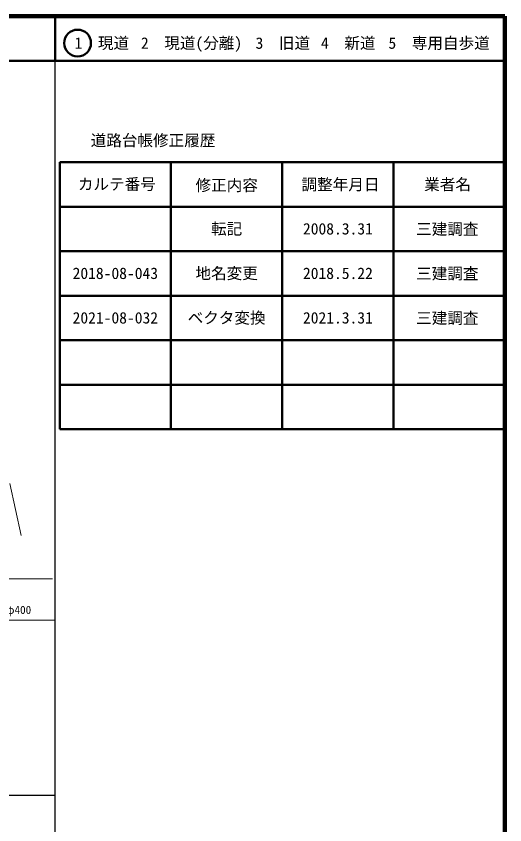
# Model space of a CAD drawing. Units: millimetres on the paper, enlarged 1000 times. Extents: x 40000 to 680000, y 20000 to 380000.
# Drawn here: x 570223 to 680000, y 198357 to 380000 of the extents above; entities that cross this region are included whole.
import ezdxf
from ezdxf.enums import TextEntityAlignment as Align

# ---------------------------------------------------------------- set-up
doc = ezdxf.new("R2010")
doc.units = ezdxf.units.MM
doc.header["$LTSCALE"] = 1000
doc.linetypes.add('CHAIN', pattern=[18.5, 12, -1.5, 3.5, -1.5])
for name, color, linetype, lineweight in [('M-BMK', 2, 'CHAIN', 13), ('M-STR-HTXT', 7, 'Continuous', 13), ('M-TTL', 2, 'Continuous', 140), ('M-TTL-BAND', 7, 'Continuous', 25), ('M-TTL-FRAM', 2, 'Continuous', 50), ('M-TTL-LINE', 7, 'Continuous', 50)]:
    doc.layers.add(name, color=color, linetype=linetype, lineweight=lineweight)
doc.layers.add('M-TTL-TXT', color=7, linetype='Continuous')
doc.styles.add('ＭＳ ゴシック', font='')
doc.styles.get('ＭＳ ゴシック').set_extended_font_data('MS Gothic')

msp = doc.modelspace()

# ---------------------------------------------------------------- linework, layer by layer
at = {"layer": 'M-BMK'}
msp.add_line((571345, 263320), (559344, 318981), dxfattribs=at)
at = {"layer": 'M-STR-HTXT'}
for points in [[(553567, 264140), (553567, 253632), (578365, 253632)], [(551064, 257102), (551064, 244331), (579000, 244331)]]:
    msp.add_lwpolyline(points, dxfattribs=at)
at = {"layer": 'M-TTL'}
for p, q in [((680000, 380000), (40000, 380000)), ((680000, 20000), (680000, 380000))]:
    msp.add_line(p, q, dxfattribs=at)
at = {"layer": 'M-TTL-BAND'}
for p, q in [((579000, 20000), (579000, 370000)), ((40000, 205000), (579000, 205000))]:
    msp.add_line(p, q, dxfattribs=at)
at = {"layer": 'M-TTL-FRAM'}
for p, q in [((580000, 347197), (580000, 287197)), ((580000, 347197), (680000, 347197)), ((580000, 287197), (680000, 287197))]:
    msp.add_line(p, q, dxfattribs=at)
at = {"layer": 'M-TTL-LINE'}
for p, q in [((579000, 380000), (579000, 370000)), ((40000, 370000), (680000, 370000)), ((605000, 347197), (605000, 287197)), ((630000, 347197), (630000, 287197)), ((655000, 347197), (655000, 287197)), ((580000, 337197), (680000, 337197)), ((580000, 327197), (680000, 327197)), ((580000, 317197), (680000, 317197)), ((580000, 307197), (680000, 307197)), ((580000, 297197), (680000, 297197))]:
    msp.add_line(p, q, dxfattribs=at)
msp.add_circle((584031, 373958), 3000, dxfattribs=at)

# ---------------------------------------------------------------- texts
at = {"layer": 'M-STR-HTXT', "style": 'ＭＳ ゴシック'}
msp.add_text('ヒューム管\u3000φ400', height=1833, dxfattribs=at).set_placement((552959, 245171), align=Align.BOTTOM_LEFT)
at = {"layer": 'M-TTL-TXT', "style": 'ＭＳ ゴシック'}
for s, p in [('1\u3000現道', (589448, 373958)), ('2\u3000現道(分離)', (609619, 373958)), ('3\u3000旧道', (630121, 373958)), ('4\u3000新道', (644824, 373958)), ('5\u3000専用自歩道', (665228, 373958)), ('道路台帳修正履歴', (600968, 352113)), ('カルテ番号', (592839, 342277)), ('修正内容', (617509, 342023)), ('調整年月日', (643089, 342197)), ('業者名', (667134, 342197)), ('転記', (617500, 332245)), ('2008.3.31', (642500, 332245)), ('三建調査', (667077, 332189)), ('2018-08-043', (592500, 322245)), ('地名変更', (617500, 322245)), ('2018.5.22', (642500, 322245)), ('三建調査', (667077, 322189)), ('2021-08-032', (592500, 312245)), ('ベクタ変換', (617500, 312245)), ('2021.3.31', (642500, 312245)), ('三建調査', (667077, 312189))]:
    msp.add_text(s, height=2566, dxfattribs=at).set_placement(p, align=Align.MIDDLE_CENTER)

doc.saveas('drawing.dxf')
